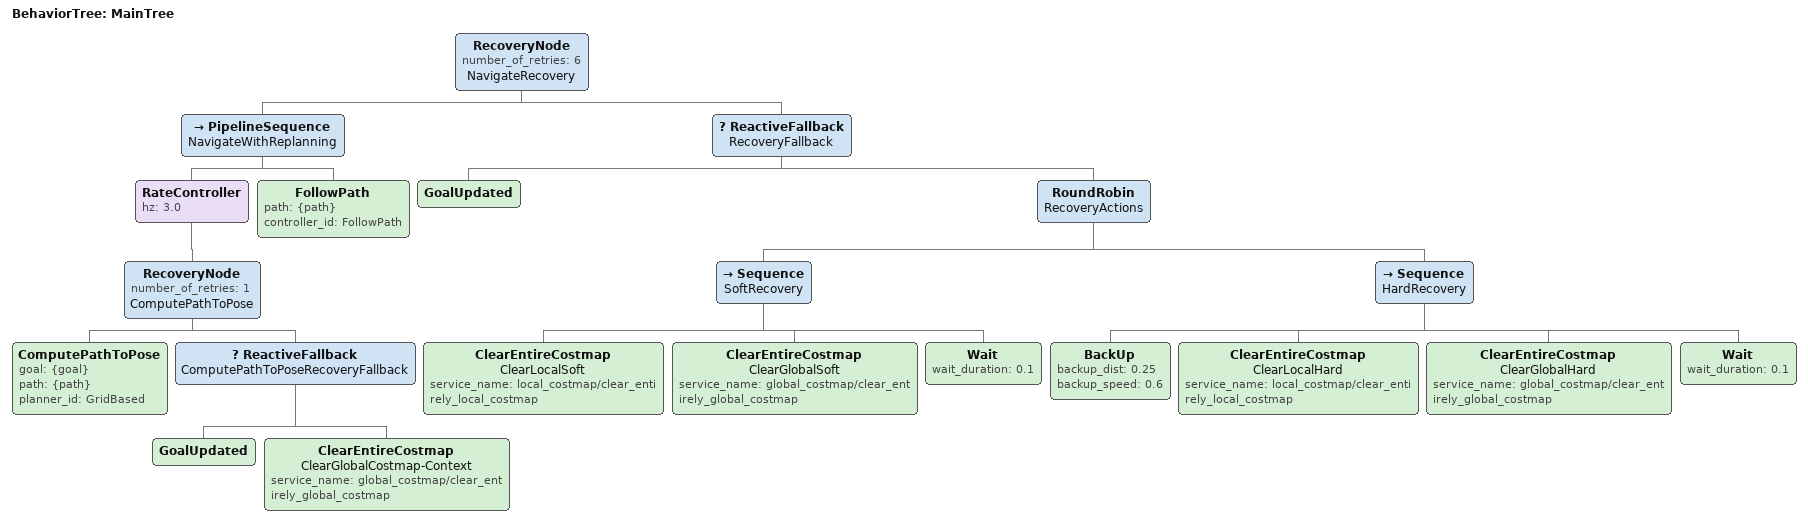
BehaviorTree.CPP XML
<root main_tree_to_execute="MainTree">
  <BehaviorTree ID="MainTree">
    <RecoveryNode number_of_retries="6" name="NavigateRecovery">

      <PipelineSequence name="NavigateWithReplanning">
        <RateController hz="3.0">
          <RecoveryNode number_of_retries="1" name="ComputePathToPose">
            <ComputePathToPose goal="{goal}" path="{path}" planner_id="GridBased"/>
            <ReactiveFallback name="ComputePathToPoseRecoveryFallback">
              <GoalUpdated/>
              <ClearEntireCostmap name="ClearGlobalCostmap-Context" service_name="global_costmap/clear_entirely_global_costmap"/>
            </ReactiveFallback>
          </RecoveryNode>
        </RateController>
        <FollowPath path="{path}" controller_id="FollowPath"/>
      </PipelineSequence>

      <ReactiveFallback name="RecoveryFallback">
        <GoalUpdated/>

        <RoundRobin name="RecoveryActions">

          <Sequence name="SoftRecovery">
            <ClearEntireCostmap name="ClearLocalSoft" service_name="local_costmap/clear_entirely_local_costmap"/>
            <ClearEntireCostmap name="ClearGlobalSoft" service_name="global_costmap/clear_entirely_global_costmap"/>
            <Wait wait_duration="0.1"/>
          </Sequence>

          <Sequence name="HardRecovery">
            <BackUp backup_dist="0.25" backup_speed="0.6"/>
            <ClearEntireCostmap name="ClearLocalHard" service_name="local_costmap/clear_entirely_local_costmap"/>
            <ClearEntireCostmap name="ClearGlobalHard" service_name="global_costmap/clear_entirely_global_costmap"/>
            <Wait wait_duration="0.1"/>
          </Sequence>

        </RoundRobin>

      </ReactiveFallback>
    </RecoveryNode>
  </BehaviorTree>

</root>
